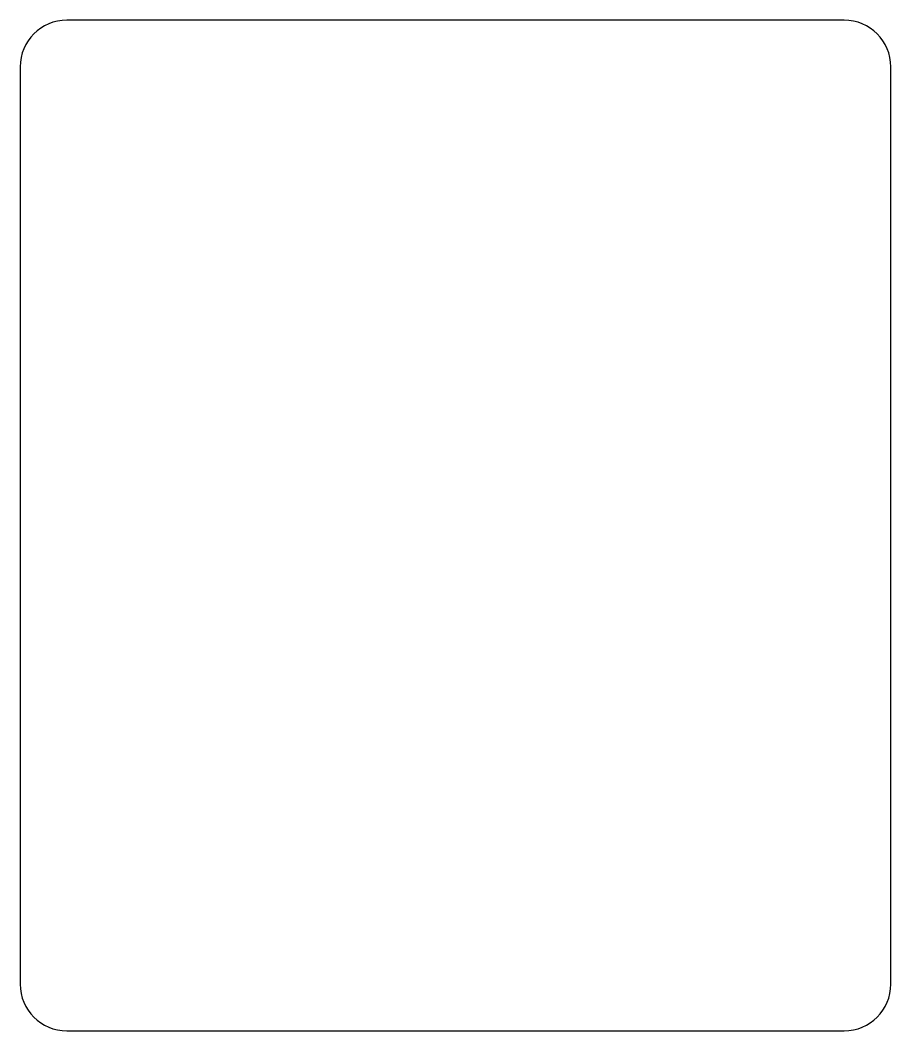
# Model space of a CAD drawing. Header units: millimetres. Extents: x -3.5 to 52.5, y -32.5 to 32.5.
import ezdxf

# ---------------------------------------------------------------- set-up
doc = ezdxf.new("R2010")
doc.units = ezdxf.units.MM
doc.layers.add('Sketch001', color=7, linetype='CONTINUOUS')

msp = doc.modelspace()

# ---------------------------------------------------------------- linework, layer by layer
at = {"layer": 'Sketch001'}
for p, q in [((49.5, 32.5), (-0.5, 32.5)), ((-3.5, 29.5), (-3.5, -29.5)), ((52.5, -29.5), (52.5, 29.5)), ((-0.5, -32.5), (49.5, -32.5))]:
    msp.add_line(p, q, dxfattribs=at)
for centre, start, end in [((-0.5, 29.5), 90, 180), ((49.5, 29.5), 0, 90), ((-0.5, -29.5), 180, -90), ((49.5, -29.5), -90, 0)]:
    msp.add_arc(centre, 3, start, end, dxfattribs=at)

doc.saveas('drawing.dxf')
